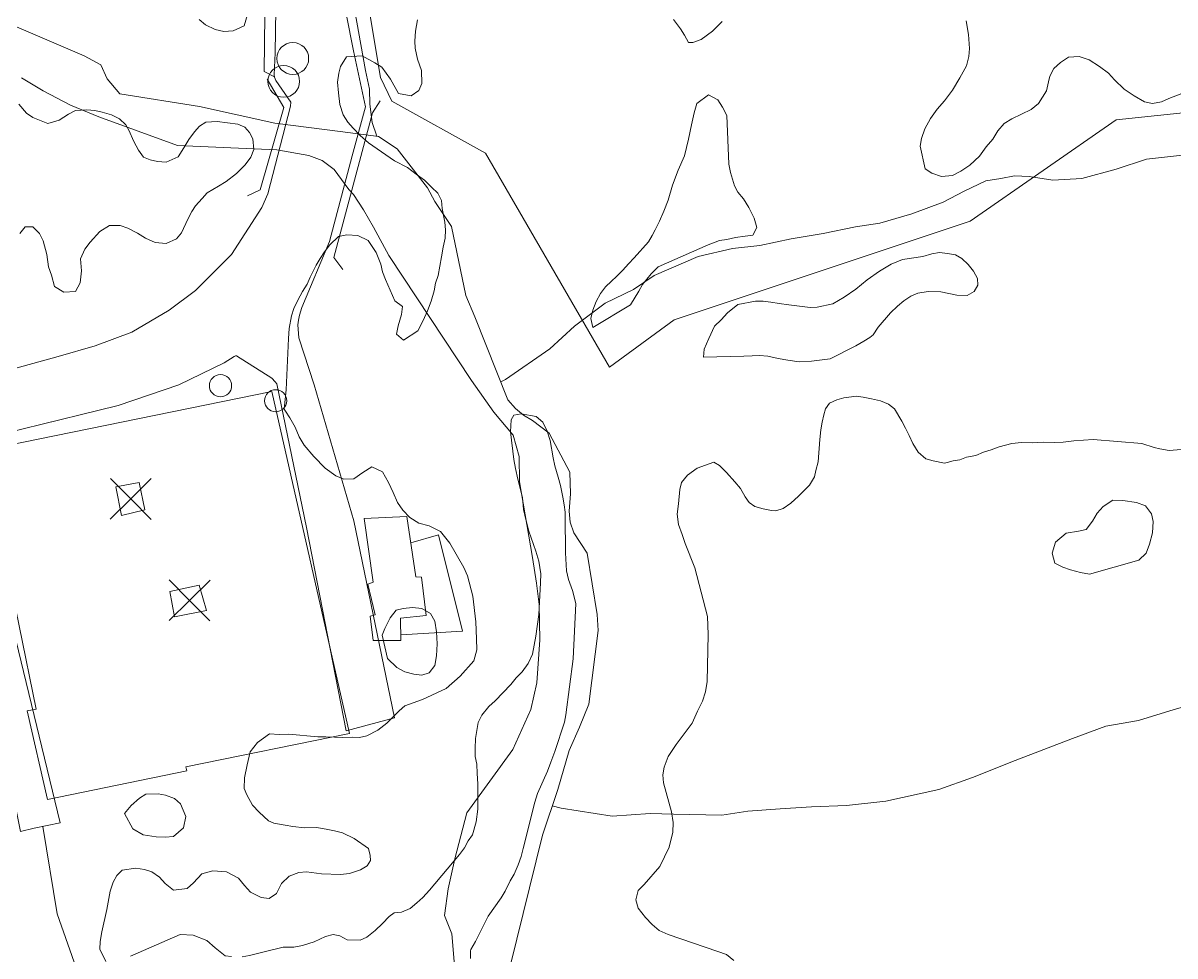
# Model space of a CAD drawing. Header units: metres. Extents: x 4652992 to 4879070, y 2074171 to 2309877.
# Drawn here: x 4654185.4 to 4654265.4, y 2307949.8 to 2308014.5 of the extents above; entities that cross this region are included whole.
import ezdxf

# ---------------------------------------------------------------- set-up
doc = ezdxf.new("R2010")
doc.units = ezdxf.units.M
doc.header["$MEASUREMENT"] = 0
doc.linetypes.add('DGN Style 2', pattern=[66.27138, 39.762828, -26.508552])
doc.linetypes.add('DGN Style 3', pattern=[92.779933, 66.271381, -26.508552])
doc.layers.get('0').update_dxf_attribs({"color": 4, "lineweight": 0})
for name, color, linetype, lineweight in [('Level 1', 2, 'Continuous', 0), ('Level 18', 5, 'Continuous', 0), ('Level 2', 6, 'Continuous', 0), ('Level 20', 30, 'DGN Style 3', 0), ('Level 29', 30, 'Continuous', 0), ('Level 30', 5, 'Continuous', 0), ('Level 35', 4, 'Continuous', 0), ('Level 37', 3, 'Continuous', 0), ('Level 39', 9, 'Continuous', 0), ('Level 40', 1, 'Continuous', 0), ('Level 45', 9, 'Continuous', 0), ('Level 54', 30, 'DGN Style 2', 0), ('Level 61', 4, 'Continuous', 0)]:
    doc.layers.add(name, color=color, linetype=linetype, lineweight=lineweight)

# ---------------------------------------------------------------- blocks, each defined once
blk = doc.blocks.new('POSTE_1')
at = {"layer": 'Level 61'}
blk.add_circle((-0.000047, -0.000019, -0.000024), 0.770001, dxfattribs=at)
blk = doc.blocks.new('AL_1')
at = {"layer": 'Level 45'}
blk.add_circle((0.000021, 0.000013, 0.00003), 1.100002, dxfattribs=at)
blk = doc.blocks.new('COTA_10')
at = {"layer": 'Level 39'}
for p, q in [((-1.408444, 1.419518, 0.000039), (0.000013, -0.000004, 0.000039)), ((1.419535, 1.408453, 0.000039), (0.000013, -0.000004, 0.000039)), ((0.000013, -0.000004, 0.000039), (-1.419509, -1.408461, 0.000039)), ((0.000013, -0.000004, 0.000039), (1.40847, -1.419526, 0.000039))]:
    blk.add_line(p, q, dxfattribs=at)
blk = doc.blocks.new('COTA')
at = {"color": 0, "linetype": 'ByBlock', "lineweight": -2, "ltscale": 10}
for p, q in [((-1.408457, 1.419522), (0, 0)), ((1.419522, 1.408457), (0, 0)), ((0, 0), (-1.419522, -1.408457)), ((0, 0), (1.408457, -1.419522))]:
    blk.add_line(p, q, dxfattribs=at)

msp = doc.modelspace()

# ---------------------------------------------------------------- linework, layer by layer
at = {"layer": 'Level 1'}
for points in [[(4654208.274637, 2308016.39783, 1308), (4654209.205086, 2308011.221374, 1307), (4654209.47315, 2308009.918571, 1306), (4654209.489689, 2308008.871323, 1305), (4654209.670596, 2308007.614431, 1304), (4654209.976139, 2308006.654274, 1303.176681)], [(4654266.937324, 2308005.452251, 1328), (4654263.401224, 2308005.064934, 1327), (4654261.309233, 2308004.363185, 1326), (4654258.917743, 2308003.72757, 1325), (4654256.916286, 2308003.614787, 1324), (4654255.268808, 2308003.862169, 1323), (4654254.251116, 2308003.905893, 1322), (4654253.307207, 2308003.727602, 1321), (4654252.263799, 2308003.56644, 1320), (4654250.758862, 2308002.839747, 1319), (4654249.293336, 2308002.071152, 1318), (4654247.129861, 2308001.278774, 1317), (4654244.901033, 2308000.610977, 1316), (4654243.210801, 2308000.370158, 1315), (4654240.972748, 2307999.915492, 1314), (4654238.74805, 2307999.539716, 1313), (4654236.56362, 2307999.074216, 1312), (4654234.670593, 2307998.857012, 1311), (4654232.286837, 2307998.308763, 1310), (4654229.243021, 2307996.992386, 1309), (4654227.811253, 2307996.016389, 1308), (4654225.843786, 2307995.080802, 1307), (4654223.698444, 2307993.477717, 1306), (4654222.00085, 2307991.893229, 1305), (4654218.92119, 2307989.762986, 1304), (4654218.582296, 2307989.613215, 1303.44)], [(4654268.014091, 2307967.645989, 1321), (4654265.320941, 2307966.86992, 1320), (4654262.850636, 2307966.115305, 1319), (4654260.57414, 2307965.710789, 1318), (4654258.276234, 2307964.854398, 1317), (4654254.303007, 2307963.338106, 1316), (4654251.337001, 2307962.144724, 1315), (4654248.993399, 2307961.332789, 1314), (4654245.323046, 2307960.502904, 1313), (4654242.59652, 2307960.21878, 1312), (4654240.165036, 2307960.114059, 1311), (4654237.976366, 2307959.98448, 1310), (4654235.726066, 2307959.81632, 1309), (4654233.933906, 2307959.546562, 1308), (4654230.580034, 2307959.616159, 1307), (4654228.952388, 2307959.659483, 1306), (4654226.314737, 2307959.475069, 1305), (4654222.78689, 2307960.018938, 1304), (4654222.15948, 2307960.185812, 1303.867514)]]:
    msp.add_polyline3d(points, dxfattribs=at)
at = {"layer": 'Level 18', "color": 30}
msp.add_line((4654186.193141, 2307958.629029, 1308.604641), (4654188.007389, 2307958.999382, 1308.535), dxfattribs=at)
for points in [[(4654203.146377, 2308026.047934, 1308.395), (4654202.922411, 2308012.432062, 1307.565), (4654202.865146, 2308010.920482, 1307.325), (4654202.889254, 2308010.759428, 1307.305), (4654202.982676, 2308010.514161, 1307.325), (4654204.018976, 2308009.025137, 1307.495), (4654204.004368, 2308008.739076, 1307.515), (4654202.424757, 2308002.659313, 1307.285), (4654202.014957, 2308001.702778, 1307.365), (4654199.893806, 2307998.442048, 1307.475), (4654197.396971, 2307995.944088, 1307.685), (4654195.581452, 2307994.574655, 1307.795), (4654192.975362, 2307993.067154, 1307.805), (4654190.42688, 2307992.118264, 1307.985), (4654187.87619, 2307991.365084, 1308.065), (4654181.232751, 2307989.543497, 1308.715)], [(4654182.785426, 2307985.696255, 1308.335), (4654192.02693, 2307987.979548, 1307.885), (4654196.248759, 2307989.39791, 1307.675), (4654199.401605, 2307990.924347, 1307.555), (4654200.077999, 2307991.375381, 1307.555), (4654200.128408, 2307991.389135, 1307.555), (4654200.180295, 2307991.410494, 1307.545), (4654200.252214, 2307991.41211, 1307.545), (4654202.703936, 2307989.862696, 1307.605), (4654202.927515, 2307989.621197, 1307.625), (4654203.034132, 2307989.473827, 1307.675), (4654205.106301, 2307979.502096, 1308.105), (4654207.868248, 2307965.382723, 1307.965), (4654211.202906, 2307966.288943, 1307.925), (4654208.38589, 2307979.961147, 1307.845), (4654205.641575, 2307989.412138, 1307.625), (4654204.578449, 2307992.662052, 1307.385), (4654204.506437, 2307993.560709, 1307.315), (4654204.545522, 2307993.884677, 1307.315), (4654204.607321, 2307994.243652, 1307.305), (4654204.790356, 2307994.776151, 1307.305), (4654206.69163, 2307999.36064, 1307.315), (4654208.269212, 2308005.295513, 1307.425), (4654209.196138, 2308008.685271, 1307.395), (4654208.369902, 2308012.58182, 1307.505), (4654207.346609, 2308017.730601, 1307.88946)], [(4654188.007389, 2307958.999382, 1308.305), (4654183.822463, 2307976.199296, 1308.305)], [(4654181.732466, 2307974.506216, 1308.550647), (4654184.206677, 2307963.583943, 1308.520647), (4654185.258479, 2307958.414454, 1308.610647), (4654186.193142, 2307958.629029, 1308.604641)]]:
    msp.add_polyline3d(points, dxfattribs=at)
at = {"layer": 'Level 2'}
for points in [[(4654218.806474, 2307947.291514, 1304.109207), (4654221.478068, 2307958.162, 1304), (4654222.542303, 2307961.322807, 1303.793082), (4654223.331113, 2307964.036059, 1303.793082), (4654224.04257, 2307965.646815, 1303.793082), (4654224.711858, 2307967.242679, 1303.793082), (4654225.357808, 2307972.35485, 1303.558651), (4654225.288743, 2307973.470507, 1303.558651), (4654224.594285, 2307977.732269, 1303.493502), (4654223.657694, 2307979.14056, 1303.493502), (4654223.403483, 2307979.876145, 1303.493502), (4654223.336191, 2307980.644616, 1303.493502), (4654223.432665, 2307981.843578, 1303.493502), (4654223.391836, 2307983.339101, 1303.493502), (4654221.946858, 2307986.058414, 1303.44), (4654220.800312, 2307986.921909, 1303.44), (4654220.175309, 2307987.290531, 1303.44), (4654219.611597, 2307987.770512, 1303.44), (4654219.07897, 2307988.367746, 1303.44), (4654216.783212, 2307994.124636, 1303.44), (4654216.152497, 2307995.611966, 1303.44), (4654215.177377, 2308000.401004, 1303.44), (4654214.020418, 2308002.122068, 1303.44), (4654213.502592, 2308003.07096, 1303.44), (4654211.398605, 2308005.790925, 1303.176681), (4654210.092207, 2308006.639373, 1303.176681), (4654207.438055, 2308006.980107, 1303.176681), (4654202.913589, 2308007.567896, 1303.04), (4654197.678361, 2308008.729318, 1303), (4654192.153717, 2308009.607501, 1302.968007), (4654191.258886, 2308010.648856, 1302.963857), (4654190.836089, 2308011.602324, 1302.963857), (4654189.677093, 2308012.244731, 1302.963857), (4654184.48234, 2308014.453769, 1302.699059)], [(4654215.385398, 2307949.113874, 1304.12), (4654215.182643, 2307951.309323, 1304.02), (4654214.671666, 2307952.58096, 1304.02), (4654214.937582, 2307954.419096, 1304), (4654215.394033, 2307956.501118, 1304), (4654216.230591, 2307959.711578, 1304), (4654219.416003, 2307964.09559, 1304), (4654220.675937, 2307966.879498, 1303.8), (4654221.100379, 2307968.717843, 1303.66), (4654221.307259, 2307971.7079, 1303.58), (4654221.264515, 2307974.15321, 1303.52), (4654221.063212, 2307975.629789, 1303.52), (4654220.795949, 2307977.416087, 1303.52), (4654219.878955, 2307982.672564, 1303.44), (4654219.861788, 2307984.441146, 1303.44), (4654219.453219, 2307985.911436, 1303.44), (4654218.117134, 2307987.500814, 1303.44), (4654216.566913, 2307989.694483, 1303.44), (4654210.82388, 2307998.379528, 1303.44), (4654209.765965, 2308000.336229, 1303.44), (4654209.054122, 2308001.55346, 1303.44), (4654208.358519, 2308002.611298, 1303.44), (4654208.048373, 2308002.96882, 1303.44), (4654207.021454, 2308004.357082, 1303.2), (4654206.191434, 2308004.972591, 1303.14), (4654205.259494, 2308005.311245, 1303.04), (4654203.055906, 2308005.711384, 1303.04), (4654196.151675, 2308006.006416, 1303), (4654190.694436, 2308007.996408, 1302.96), (4654188.716837, 2308008.820949, 1302.86), (4654186.832783, 2308009.799014, 1302.7), (4654185.333224, 2308010.717429, 1302.7)]]:
    msp.add_polyline3d(points, dxfattribs=at)
at = {"layer": 'Level 20', "linetype": 'Continuous'}
msp.add_polyline3d([(4654186.796321, 2307958.752159, 1308.581488), (4654187.787772, 2307952.693768, 1309.101488), (4654188.97332, 2307949.34925, 1309.441488), (4654189.966094, 2307946.152054, 1309.401488), (4654190.317459, 2307945.191761, 1309.321488), (4654190.931503, 2307943.710778, 1309.321488), (4654191.29243, 2307943.452244, 1309.321488), (4654194.405774, 2307941.652314, 1308.961488), (4654195.424089, 2307940.951919, 1309.021488), (4654196.661457, 2307940.239767, 1308.901488), (4654197.666203, 2307939.714037, 1308.481488), (4654198.941759, 2307938.791111, 1307.701488), (4654199.220069, 2307938.595714, 1307.661488), (4654202.182724, 2307938.138839, 1306.861488), (4654203.959995, 2307937.602087, 1306.121488), (4654206.195868, 2307936.005795, 1305.961488), (4654207.841512, 2307935.197807, 1305.181488)], dxfattribs=at)
at = {"layer": 'Level 29'}
for points in [[(4654201.011181, 2308002.527064, 1307.666031), (4654201.880306, 2308002.931439, 1307.516031), (4654203.532192, 2308008.648632, 1307.376031), (4654202.369436, 2308010.609893, 1307.486031)], [(4654210.226132, 2308009.114042, 1307.646031), (4654209.691477, 2308008.271904, 1307.646031), (4654207.000847, 2307998.248825, 1307.506031), (4654207.634649, 2307997.396076, 1307.426031)]]:
    msp.add_polyline3d(points, dxfattribs=at)
at = {"layer": 'Level 30', "color": 1}
for points in [[(4654202.696017, 2307988.929009, 1309.957071), (4654208.081446, 2307965.196357, 1310.157071), (4654196.739845, 2307962.896331, 1313.177071), (4654196.798018, 2307962.625001, 1313.147071), (4654187.133297, 2307960.624385, 1312.407071), (4654185.714966, 2307966.778444, 1312.437071), (4654186.347616, 2307966.88997, 1312.437071), (4654182.780278, 2307984.24014, 1310.847071), (4654183.061213, 2307984.948598, 1310.837071), (4654202.696017, 2307988.929009, 1309.957071)], [(4654209.730203, 2307971.654709, 1310.317071), (4654209.516448, 2307973.354499, 1309.857071), (4654209.87561, 2307973.448752, 1309.847071), (4654209.365305, 2307975.576193, 1309.737071), (4654209.738023, 2307975.699202, 1309.687071), (4654209.109614, 2307980.136107, 1309.237071), (4654212.074801, 2307980.267089, 1308.497071), (4654212.689593, 2307976.084269, 1308.957071), (4654213.096672, 2307976.059095, 1308.897071), (4654213.407264, 2307973.397469, 1308.987071), (4654211.621984, 2307973.222676, 1309.807071), (4654211.662796, 2307971.65122, 1309.977071), (4654209.730203, 2307971.654709, 1310.317071)]]:
    msp.add_polyline3d(points, dxfattribs=at)
for points in [[(4654193.87908, 2307980.737185, 1310.857071), (4654192.254699, 2307980.340807, 1311.187071), (4654191.86991, 2307982.314443, 1311.107071), (4654193.479507, 2307982.63499, 1310.957071)], [(4654198.170385, 2307973.733293, 1310.447071), (4654195.935779, 2307973.299716, 1310.607071), (4654195.614829, 2307975.071777, 1310.607071), (4654197.66484, 2307975.494496, 1310.567071)]]:
    msp.add_3dface(points, dxfattribs=at)
at = {"layer": 'Level 35'}
msp.add_polyline3d([(4654211.652364, 2307972.052904, 1308.361488), (4654215.939916, 2307972.310124, 1307.421488), (4654214.267586, 2307978.99898, 1307.801488), (4654212.342635, 2307978.444844, 1308.521488)], dxfattribs=at)
at = {"layer": 'Level 37'}
for points in [[(4654208.310354, 2308062.412335, 1316.62598), (4654208.778873, 2308043.755855, 1312.36598), (4654208.621995, 2308020.413006, 1309.80598), (4654210.246511, 2308010.72223, 1308.24598), (4654211.033771, 2308009.083499, 1307.76598)], [(4654307.172505, 2308007.486822, 1346.068345), (4654295.73407, 2308011.397938, 1339.668345), (4654261.294796, 2308007.794466, 1328.588345), (4654251.174442, 2308000.764124, 1321.548345), (4654230.628747, 2307993.90434, 1311.588345), (4654226.13125, 2307990.62032, 1308.908345), (4654217.520753, 2308005.47649, 1307.828345), (4654211.033771, 2308009.083499, 1307.76598)]]:
    msp.add_polyline3d(points, dxfattribs=at)
at = {"layer": 'Level 40', "color": 3}
for points in [[(4654191.167707, 2307949.39383, 1311.64), (4654190.756068, 2307950.233199, 1311.68), (4654190.773235, 2307950.775417, 1311.68), (4654190.907711, 2307951.445952, 1311.68), (4654191.24695, 2307952.985281, 1311.6), (4654191.47485, 2307954.273861, 1311.52), (4654191.691555, 2307954.897791, 1311.52), (4654191.937742, 2307955.364318, 1311.48), (4654192.313181, 2307955.714298, 1311.4), (4654193.258246, 2307955.860474, 1311.28), (4654193.85126, 2307955.773285, 1311.24), (4654194.368017, 2307955.610268, 1311.2), (4654194.902563, 2307955.231542, 1311.16), (4654195.302135, 2307954.788623, 1311.16), (4654195.883704, 2307954.339955, 1311.16), (4654196.822923, 2307954.456977, 1311.12), (4654197.268771, 2307954.85363, 1311.12), (4654197.84947, 2307955.466062, 1310.84), (4654198.594873, 2307955.682111, 1310.56), (4654199.557728, 2307955.612577, 1310.36), (4654200.385857, 2307955.175679, 1310.16), (4654200.803094, 2307954.668635, 1310.12), (4654201.226178, 2307954.190745, 1310.12), (4654201.948568, 2307953.835423, 1310.2), (4654202.512223, 2307953.754051, 1310.2), (4654203.010942, 2307954.109916, 1309.96), (4654203.36262, 2307954.798039, 1309.72), (4654203.890573, 2307955.299672, 1309.44), (4654204.583107, 2307955.55651, 1309.32), (4654205.111433, 2307955.603387, 1309.2), (4654206.150669, 2307955.458094, 1309.12), (4654207.454006, 2307955.412032, 1309.12), (4654208.0821, 2307955.499764, 1309.12), (4654208.862709, 2307955.739151, 1309.12), (4654209.314529, 2307956.013372, 1309.16), (4654209.543176, 2307956.392438, 1309.4), (4654209.519416, 2307956.73058, 1309.84), (4654209.407456, 2307957.23776, 1309.84), (4654208.414746, 2307957.919454, 1309.84), (4654207.610128, 2307958.321381, 1310.32), (4654207.058166, 2307958.461061, 1310.6), (4654206.470999, 2307958.577404, 1310.84), (4654205.78991, 2307958.682045, 1311.04), (4654204.962153, 2307958.664186, 1311.4), (4654204.157784, 2307958.762942, 1311.6), (4654203.623487, 2307958.838497, 1312.16), (4654202.830812, 2307958.99556, 1312.52), (4654202.466693, 2307959.158645, 1312.88), (4654201.820436, 2307959.741379, 1312.88), (4654201.367994, 2307960.225086, 1312.88), (4654200.962327, 2307960.942023, 1312.72), (4654200.779957, 2307961.402529, 1312.64), (4654200.802846, 2307962.125486, 1312.56), (4654200.984097, 2307963.029251, 1312.4), (4654201.194706, 2307963.927199, 1312.32), (4654201.693176, 2307964.586235, 1312.24), (4654202.543946, 2307965.175466, 1312.16), (4654203.20737, 2307965.134949, 1312.16), (4654203.882488, 2307965.15274, 1312.16), (4654205.890425, 2307964.967067, 1312.16), (4654206.442263, 2307964.978972, 1312.16), (4654207.04697, 2307964.95009, 1311.76), (4654207.622319, 2307964.927025, 1311.52), (4654208.268079, 2307964.950634, 1311.4), (4654208.784711, 2307964.939203, 1311.28), (4654209.295372, 2307965.050204, 1311.12), (4654210.046498, 2307965.446993, 1311), (4654210.691885, 2307965.925358, 1310.76), (4654211.536559, 2307966.788607, 1310.56), (4654211.941356, 2307967.13277, 1310.48), (4654213.156245, 2307967.558916, 1310.16), (4654214.805289, 2307968.323409, 1309.84), (4654215.773244, 2307969.192542, 1309.56), (4654216.717563, 2307970.248232, 1309.44), (4654216.934143, 2307971.023747, 1309.32), (4654216.904163, 2307971.787493, 1309.32), (4654216.862116, 2307972.947688, 1309.24), (4654216.643421, 2307974.749128, 1309.24), (4654216.284154, 2307976.154052, 1309.24), (4654216.03125, 2307976.71947, 1309.24), (4654215.06118, 2307978.427293, 1309.24), (4654214.397134, 2307979.225738, 1309.28), (4654213.621875, 2307979.621848, 1309.76), (4654212.893762, 2307979.796431, 1310.04), (4654212.271141, 2307980.192609, 1310.24), (4654211.795188, 2307980.711287, 1310.36), (4654211.413156, 2307981.241667, 1310.52), (4654211.124922, 2307981.935335, 1310.68), (4654210.807329, 2307982.63482, 1310.88), (4654210.372303, 2307983.357574, 1311.04), (4654209.649913, 2307983.712896, 1311.16), (4654209.022068, 2307983.321992, 1311.52), (4654208.382528, 2307982.87278, 1311.84), (4654207.70741, 2307982.854989, 1312.04), (4654207.14363, 2307983.087947, 1312.12), (4654206.397605, 2307983.629826, 1312.12), (4654205.610279, 2307984.422385, 1312.16), (4654204.946232, 2307985.22083, 1312.2), (4654204.605253, 2307985.8037, 1312.2), (4654204.311172, 2307986.468215, 1312.2), (4654203.952527, 2307987.11521, 1312.2), (4654203.646877, 2307987.569831, 1312.28), (4654203.55283, 2307987.709714, 1312.84), (4654203.698503, 2307989.044899, 1312.84), (4654203.865821, 2307992.618898, 1312.84), (4654203.912222, 2307993.306885, 1312.68), (4654204.058267, 2307994.187313, 1312.52), (4654204.222226, 2307994.700445, 1312.48), (4654204.491801, 2307995.283587, 1312.4), (4654204.825939, 2307995.884249, 1312.36), (4654205.142536, 2307996.397449, 1312.28), (4654205.359365, 2307996.869793, 1312.16), (4654205.769636, 2307997.697867, 1312.08), (4654206.045181, 2307998.158577, 1312.04), (4654206.355932, 2307998.642623, 1311.96), (4654206.7254, 2307999.115035, 1311.92), (4654207.32961, 2307999.692496, 1311.92), (4654207.904834, 2307999.821017, 1311.92), (4654208.656333, 2307999.763049, 1311.92), (4654209.378723, 2307999.407727, 1311.92), (4654209.948847, 2307998.59758, 1312.04), (4654210.272411, 2307997.775663, 1312.12), (4654210.378524, 2307997.23933, 1312.24), (4654210.578559, 2307996.714699, 1312.36), (4654211.225562, 2307995.22245, 1312.68), (4654211.760108, 2307994.843724, 1312.96), (4654211.707736, 2307994.278169, 1313), (4654211.461797, 2307993.508471, 1313), (4654211.344862, 2307992.925397, 1313), (4654211.838356, 2307992.49418, 1313.04), (4654212.8241, 2307993.147603, 1313.12), (4654213.210983, 2307993.859062, 1313.2), (4654213.498098, 2307994.529665, 1313.2), (4654213.755854, 2307995.206085, 1313.24), (4654213.960741, 2307995.923293, 1313.28), (4654214.065983, 2307996.44806, 1313.36), (4654214.235789, 2307996.990346, 1313.52), (4654214.364418, 2307997.631727, 1313.84), (4654214.46369, 2307998.278926, 1314.08), (4654214.598166, 2307998.949461, 1313.96), (4654214.726795, 2307999.590843, 1313.96), (4654214.749809, 2308000.162214, 1313.92), (4654214.702413, 2308000.686913, 1313.92), (4654214.525517, 2308001.63133, 1314.04), (4654214.483967, 2308002.185182, 1314.08), (4654214.219369, 2308002.692294, 1314), (4654213.784591, 2308003.111876, 1313.84), (4654213.302791, 2308003.6014, 1313.4), (4654212.715375, 2308004.020915, 1312.76), (4654212.104448, 2308004.4754, 1312.32), (4654211.223448, 2308004.953086, 1312.24), (4654209.396637, 2308006.194111, 1312.28), (4654208.826762, 2308006.701086, 1312.2), (4654208.350808, 2308007.219764, 1312.12), (4654207.974748, 2308007.627712, 1312), (4654207.651433, 2308008.146458, 1311.96), (4654207.427762, 2308008.857645, 1311.96), (4654207.315553, 2308009.667996, 1311.92), (4654207.250368, 2308010.408405, 1311.92), (4654207.343792, 2308011.02645, 1312.04), (4654207.466699, 2308011.487092, 1312.2), (4654207.877094, 2308012.16358, 1312.48), (4654208.957258, 2308012.222362, 1312.76), (4654209.838257, 2308011.744676, 1312.96), (4654210.32578, 2308011.435891, 1313.04), (4654210.925262, 2308010.619927, 1313.16), (4654211.489664, 2308009.629041, 1313.36), (4654212.370415, 2308009.454526, 1313.56), (4654212.904339, 2308009.833728, 1313.68), (4654213.121168, 2308010.306072, 1313.72), (4654213.091063, 2308011.221403, 1313.72), (4654212.820369, 2308012.002532, 1313.68), (4654212.63775, 2308012.76621, 1313.72), (4654212.613866, 2308013.255938, 1313.88), (4654212.660267, 2308013.943924, 1314), (4654212.81813, 2308014.731074, 1314)], [(4654201.019633, 2308015.097598, 1311.477311), (4654200.774928, 2308014.325806, 1311.477311), (4654200.008668, 2308013.972462, 1311.417311), (4654199.365318, 2308013.926045, 1311.357311), (4654198.757289, 2308014.061912, 1311.297311), (4654198.089993, 2308014.382973, 1311.157311), (4654197.654198, 2308014.752938, 1311.097311)], [(4654230.588767, 2308014.75647, 1320.52), (4654231.070692, 2308014.11536, 1320.56), (4654231.346984, 2308013.666556, 1320.56), (4654231.611582, 2308013.159445, 1320.76), (4654231.916859, 2308013.159581, 1321.24), (4654232.509624, 2308013.375562, 1321.6), (4654233.295831, 2308013.947274, 1322.2), (4654233.94694, 2308014.606378, 1322.36)], [(4654250.901514, 2308014.672222, 1329.16), (4654251.043205, 2308013.704469, 1329.28), (4654251.12618, 2308012.74835, 1329.32), (4654251.073807, 2308012.182795, 1329.28), (4654250.91582, 2308011.547231, 1329.2), (4654250.440985, 2308010.701638, 1329.04), (4654249.936793, 2308009.861862, 1328.76), (4654249.391424, 2308009.121181, 1328.6), (4654248.875289, 2308008.526269, 1328.44), (4654248.412024, 2308007.890569, 1328.24), (4654248.025141, 2308007.17911, 1327.96), (4654247.796743, 2308006.496873, 1327.92), (4654247.691501, 2308005.972106, 1327.92), (4654248.045045, 2308004.386444, 1327.92), (4654248.503209, 2308004.083476, 1327.92), (4654249.190269, 2308003.856403, 1327.92), (4654249.935797, 2308003.920867, 1327.92), (4654250.516744, 2308004.230128, 1327.92), (4654251.150437, 2308004.650185, 1328), (4654251.825057, 2308005.274319, 1328.2), (4654252.288322, 2308005.910019, 1328.36), (4654252.734047, 2308006.458258, 1328.56), (4654253.091696, 2308007.023948, 1328.72), (4654253.531574, 2308007.543033, 1328.92), (4654254.053804, 2308007.863928, 1329.2), (4654255.403542, 2308008.505852, 1329.68), (4654255.913955, 2308008.920025, 1330.24), (4654256.459199, 2308009.812291, 1330.28), (4654256.61134, 2308010.418702, 1330.28), (4654256.693195, 2308010.826854, 1330.68), (4654256.980435, 2308011.345871, 1330.84), (4654257.43213, 2308011.771678, 1331), (4654257.995413, 2308012.145063, 1331.24), (4654258.735094, 2308012.180373, 1331.44), (4654259.422154, 2308011.9533, 1331.56), (4654260.156362, 2308011.5047, 1331.76), (4654260.761442, 2308011.021061, 1331.96), (4654261.190373, 2308010.572324, 1332), (4654261.854294, 2308009.925465, 1332), (4654262.553297, 2308009.453529, 1332.24), (4654263.263993, 2308009.039899, 1332.52), (4654263.821802, 2308008.929373, 1332.84), (4654264.455743, 2308009.046259, 1333), (4654264.960433, 2308009.279693, 1333.04), (4654265.852504, 2308009.618242, 1333.2)], [(4654185.132152, 2308008.872415, 1306.874641), (4654185.665062, 2308008.243744, 1307.014641), (4654186.118324, 2308007.94799, 1307.014641), (4654187.139663, 2308007.539949, 1307.054641), (4654187.946867, 2308007.761004, 1306.934641), (4654188.586669, 2308008.189593, 1306.754641), (4654189.080951, 2308008.440783, 1306.614641), (4654189.853035, 2308008.478477, 1306.574641), (4654190.402111, 2308008.433381, 1306.574641), (4654190.924127, 2308008.330198, 1306.594641), (4654191.572617, 2308008.138583, 1306.594641), (4654192.12678, 2308007.87046, 1306.614641), (4654192.571983, 2308007.449429, 1306.694641), (4654192.771531, 2308007.076955, 1307.034641), (4654193.11286, 2308006.279989, 1307.254641), (4654193.446176, 2308005.69077, 1307.354641), (4654193.784625, 2308005.211547, 1307.414641), (4654194.255448, 2308005.007473, 1307.434641), (4654194.76211, 2308004.907326, 1307.434641), (4654195.3726, 2308004.850091, 1307.374641), (4654196.193717, 2308005.226983, 1307.134641), (4654196.583498, 2308005.847719, 1306.934641), (4654196.949145, 2308006.42565, 1306.834641), (4654197.324293, 2308006.969985, 1306.814641), (4654197.685528, 2308007.358485, 1306.794641), (4654198.121323, 2308007.637094, 1306.794641), (4654198.911686, 2308007.687033, 1306.794641), (4654200.338833, 2308007.484235, 1306.994641), (4654200.825009, 2308007.277127, 1307.094641), (4654201.137885, 2308006.913969, 1307.254641), (4654201.371787, 2308006.47127, 1307.394641), (4654201.452108, 2308005.725895, 1307.514641), (4654201.239274, 2308005.197052, 1307.654641), (4654200.8517, 2308004.671032, 1307.894641), (4654200.244045, 2308004.077502, 1308.154641), (4654199.531842, 2308003.520495, 1308.334641), (4654198.99222, 2308003.198974, 1308.194641), (4654198.217883, 2308002.733542, 1308.194641), (4654197.869076, 2308002.326728, 1308.254641), (4654197.392308, 2308001.834196, 1308.334641), (4654197.141474, 2308001.439734, 1308.554641), (4654196.876726, 2308000.889435, 1309.014641), (4654196.425486, 2307999.947815, 1309.174641), (4654196.073751, 2307999.525721, 1309.274641), (4654195.362315, 2307999.222301, 1309.534641), (4654194.610718, 2307999.291569, 1309.794641), (4654193.918374, 2307999.587005, 1310.134641), (4654193.378844, 2307999.931528, 1310.134641), (4654192.713561, 2308000.28505, 1310.134641), (4654192.172544, 2308000.455422, 1310.134641), (4654191.424594, 2308000.460535, 1310.194641), (4654190.757012, 2308000.053295, 1310.214641), (4654190.086456, 2307999.297753, 1310.234641), (4654189.723015, 2307998.814538, 1310.254641), (4654189.419501, 2307998.145033, 1310.174641), (4654189.485189, 2307997.323257, 1310.074641), (4654189.388563, 2307996.485989, 1310.074641), (4654189.066049, 2307995.883674, 1310.174641), (4654188.260332, 2307995.83677, 1310.234641), (4654187.616255, 2307996.217817, 1310.234641), (4654187.40068, 2307997.005785, 1310.214641), (4654187.193118, 2307997.586006, 1310.194641), (4654187.071869, 2307998.450481, 1310.174641), (4654186.836574, 2307999.385074, 1310.174641), (4654186.568318, 2307999.897999, 1310.174641), (4654186.101189, 2308000.370939, 1310.194641), (4654185.574039, 2308000.364125, 1310.254641), (4654185.216452, 2307999.911471, 1310.334641)], [(4654232.986972, 2307999.126725, 1317.4725), (4654233.763601, 2307999.409379, 1317.7925), (4654234.281734, 2307999.493955, 1318.0525), (4654234.872032, 2307999.626563, 1318.2325), (4654235.546903, 2307999.711348, 1318.3925), (4654236.0952, 2307999.789972, 1318.4925), (4654236.358472, 2308000.329596, 1318.5525), (4654236.169286, 2308000.958497, 1318.5525), (4654235.801791, 2308001.715987, 1318.5525), (4654235.431907, 2308002.302703, 1318.5525), (4654235.053431, 2308002.766574, 1318.5725), (4654234.810693, 2308003.203662, 1318.6525), (4654234.539036, 2308004.129053, 1318.8125), (4654234.419342, 2308004.713107, 1318.9325), (4654234.274286, 2308008.104345, 1319.5125), (4654233.979812, 2308008.676182, 1319.5125), (4654233.658419, 2308009.19106, 1319.5125), (4654233.003121, 2308009.52274, 1319.3725), (4654232.194511, 2308008.919476, 1319.2325), (4654232.003975, 2308008.272094, 1319.1925), (4654231.823174, 2308007.435979, 1319.0725), (4654231.612779, 2308006.450027, 1318.8125), (4654231.339669, 2308005.305206, 1318.6925), (4654230.891208, 2308004.303957, 1318.6125), (4654230.512239, 2308003.257862, 1318.5125), (4654230.196556, 2308002.214846, 1318.3725), (4654229.903977, 2308001.44749, 1318.1525), (4654229.59603, 2308000.761005, 1317.8525), (4654229.305839, 2308000.164422, 1317.5125), (4654229.087242, 2307999.77166, 1317.2925), (4654228.841725, 2307999.321939, 1317.2325), (4654227.854131, 2307998.209122, 1317.2125), (4654227.457796, 2307997.78916, 1316.8125), (4654227.06146, 2307997.369197, 1316.2325), (4654226.61396, 2307996.928195, 1315.8725), (4654226.265544, 2307996.592184, 1315.5525), (4654225.860045, 2307996.205165, 1315.3725), (4654225.503037, 2307995.746307, 1315.3325), (4654225.203682, 2307995.182668, 1315.3325), (4654224.973819, 2307994.574181, 1315.3325), (4654224.846284, 2307994.007775, 1315.3525), (4654224.972183, 2307993.375794, 1315.4725), (4654227.58873, 2307994.961144, 1316.0125), (4654228.182091, 2307995.902666, 1316.0525), (4654228.415485, 2307996.370347, 1316.0525), (4654229.030703, 2307997.105177, 1316.0725), (4654229.505122, 2307997.603138, 1316.0725), (4654232.986972, 2307999.126725, 1317.4725)], [(4654235.468921, 2307991.382465, 1318.7525), (4654236.041463, 2307991.42517, 1318.7725), (4654236.547759, 2307991.449812, 1318.8925), (4654237.12975, 2307991.381679, 1319.2125), (4654237.853683, 2307991.238836, 1319.7725), (4654238.505165, 2307991.125856, 1320.7525), (4654239.295344, 2307991.001077, 1321.4525), (4654240.151198, 2307991.050151, 1321.5525), (4654241.452735, 2307991.213665, 1321.5525), (4654242.108709, 2307991.520126, 1321.7925), (4654242.583984, 2307991.784404, 1322.0925), (4654243.227835, 2307992.108824, 1322.3925), (4654243.793316, 2307992.433141, 1322.8325), (4654244.202346, 2307992.679354, 1323.3525), (4654244.427718, 2307992.8684, 1323.8125), (4654244.784441, 2307993.405152, 1323.9725), (4654245.639828, 2307994.403946, 1323.9925), (4654246.123411, 2307994.868964, 1324.2325), (4654246.571196, 2307995.232071, 1324.5725), (4654247.058309, 2307995.556283, 1324.8725), (4654247.539788, 2307995.772633, 1325.2125), (4654248.250742, 2307995.881434, 1325.5525), (4654249.121963, 2307995.849638, 1325.8725), (4654249.698036, 2307995.751538, 1326.2325), (4654250.235067, 2307995.614438, 1326.6325), (4654250.95251, 2307995.597417, 1326.8725), (4654251.448786, 2307995.888685, 1326.8925), (4654251.706425, 2307996.320447, 1326.7525), (4654251.686671, 2307996.775807, 1326.2925), (4654251.398401, 2307997.299717, 1325.8325), (4654251.035007, 2307997.760612, 1325.5325), (4654250.599448, 2307998.173476, 1325.2325), (4654250.146419, 2307998.418542, 1324.9325), (4654249.60347, 2307998.525674, 1324.6725), (4654249.033601, 2307998.575847, 1324.0925), (4654248.515468, 2307998.491271, 1323.6125), (4654247.886128, 2307998.319663, 1323.4325), (4654246.479303, 2307998.099086, 1323.4325), (4654245.693797, 2307997.771481, 1323.4325), (4654244.878698, 2307997.294038, 1323.4325), (4654244.024842, 2307996.699701, 1323.2125), (4654243.234559, 2307996.03055, 1322.7725), (4654242.422705, 2307995.490196, 1322.3725), (4654241.625646, 2307995.024761, 1322.0125), (4654240.547379, 2307994.801625, 1321.3725), (4654240.053206, 2307994.759024, 1321.2925), (4654238.587585, 2307994.954807, 1321.2925), (4654237.915102, 2307995.040796, 1320.9325), (4654237.339029, 2307995.138896, 1320.4925), (4654236.802284, 2307995.198101, 1320.1325), (4654236.271743, 2307995.209379, 1319.8125), (4654235.05182, 2307994.983058, 1319.6725), (4654234.324538, 2307994.394882, 1319.4525), (4654233.883242, 2307993.905953, 1319.1125), (4654233.42066, 2307993.467926, 1318.8925), (4654233.019834, 2307992.628523, 1318.6125), (4654232.697091, 2307991.867119, 1318.5125), (4654232.665966, 2307991.312824, 1318.5325), (4654235.468921, 2307991.382465, 1318.7525)], [(4654265.807557, 2307984.914457, 1332.6325), (4654264.976708, 2307984.844499, 1332.4125), (4654264.341572, 2307984.969394, 1332.2525), (4654263.93327, 2307985.049684, 1331.9325), (4654263.076939, 2307985.326967, 1331.6325), (4654259.709097, 2307985.615888, 1331.6125), (4654258.355485, 2307985.524281, 1331.6125), (4654257.630492, 2307985.433507, 1331.6125), (4654257.041307, 2307985.393807, 1330.7525), (4654256.246343, 2307985.425684, 1329.8925), (4654255.500003, 2307985.385775, 1329.5325), (4654254.735283, 2307985.411705, 1329.3525), (4654254.061589, 2307985.341956, 1329.1125), (4654253.182992, 2307985.110272, 1328.7325), (4654252.621671, 2307984.893978, 1328.5525), (4654252.102458, 2307984.731627, 1328.3525), (4654251.553293, 2307984.497386, 1328.2325), (4654250.916068, 2307984.373797, 1327.9925), (4654250.442222, 2307984.202525, 1327.6925), (4654249.989138, 2307984.136062, 1327.4525), (4654249.572523, 2307984.015759, 1327.1525), (4654249.391348, 2307983.973607, 1326.5325), (4654248.589866, 2307984.131213, 1326.4725), (4654248.099729, 2307984.274263, 1326.4725), (4654247.560089, 2307984.722609, 1326.2925), (4654247.195108, 2307985.338838, 1325.8925), (4654246.927085, 2307985.889332, 1325.4925), (4654246.683374, 2307986.403934, 1325.2125), (4654246.430766, 2307986.873617, 1324.9925), (4654245.910719, 2307987.738121, 1324.9925), (4654245.489384, 2307988.069868, 1324.9925), (4654244.950621, 2307988.284704, 1324.4925), (4654244.321417, 2307988.439544, 1323.6725), (4654243.743804, 2307988.537572, 1323.3525), (4654243.272047, 2307988.614784, 1322.9925), (4654242.399089, 2307988.490883, 1322.9325), (4654241.903897, 2307988.370476, 1322.9325), (4654241.415221, 2307988.124341, 1322.9325), (4654241.132618, 2307987.728791, 1322.5325), (4654241.019325, 2307987.315504, 1322.1525), (4654240.903359, 2307986.809406, 1321.7325), (4654240.796583, 2307986.27039, 1321.3725), (4654240.726569, 2307985.599697, 1321.3125), (4654240.611437, 2307984.066745, 1321.3125), (4654240.459587, 2307983.458813, 1320.9725), (4654240.370607, 2307983.009632, 1320.4525), (4654240.007045, 2307982.443332, 1320.1125), (4654239.260371, 2307981.687917, 1319.6725), (4654238.721273, 2307981.187246, 1319.5325), (4654238.178624, 2307980.827277, 1319.5125), (4654237.689656, 2307980.658978, 1319.3125), (4654237.381279, 2307980.688507, 1318.8725), (4654236.791509, 2307980.804481, 1318.5525), (4654236.22576, 2307980.962399, 1318.3325), (4654235.825772, 2307981.243281, 1317.9325), (4654235.543211, 2307981.641075, 1317.6925), (4654235.217665, 2307982.218437, 1317.6725), (4654234.838146, 2307982.681965, 1317.6725), (4654234.255521, 2307983.30988, 1317.1125), (4654233.773112, 2307983.809196, 1316.7925), (4654233.376382, 2307984.027214, 1316.0925), (4654232.211338, 2307983.618519, 1315.9725), (4654231.548296, 2307983.126665, 1315.9725), (4654231.136109, 2307982.63215, 1315.6925), (4654231.007986, 2307982.143999, 1315.2725), (4654230.921053, 2307981.149959, 1314.8325), (4654230.84214, 2307980.434348, 1314.6525), (4654230.920383, 2307979.718946, 1314.4725), (4654231.173868, 2307979.015751, 1314.2725), (4654231.396817, 2307978.396341, 1314.1725), (4654232.065078, 2307976.693784, 1314.1525), (4654232.936068, 2307973.31799, 1314.1525), (4654232.989078, 2307972.078648, 1314.1525), (4654232.910622, 2307968.827333, 1314.1525), (4654232.798499, 2307968.102697, 1314.1525), (4654232.589418, 2307967.443795, 1314.1525), (4654232.247495, 2307966.748792, 1314.1525), (4654231.881844, 2307965.934007, 1314.0925), (4654230.754103, 2307964.444619, 1313.7525), (4654230.210243, 2307963.602654, 1313.5325), (4654229.940965, 2307962.87781, 1313.4725), (4654229.834189, 2307962.338793, 1313.4525), (4654229.881603, 2307961.785013, 1313.3925), (4654230.439245, 2307959.761978, 1313.4325), (4654230.547732, 2307959.040628, 1313.4325), (4654230.538207, 2307958.358041, 1313.4525), (4654230.285221, 2307957.318874, 1313.5125), (4654229.625394, 2307955.970812, 1313.5925), (4654228.532953, 2307954.738933, 1313.6525), (4654228.117508, 2307954.307282, 1313.7725), (4654227.956759, 2307953.654432, 1314.0325), (4654228.128117, 2307953.091834, 1314.3525), (4654228.629199, 2307952.448843, 1314.4925), (4654229.096485, 2307951.9525, 1314.6725), (4654229.581568, 2307951.545993, 1314.8325), (4654230.217288, 2307951.265424, 1314.9525), (4654233.658026, 2307950.075481, 1316.3725)], [(4654216.482072, 2307949.591658, 1310.92), (4654216.49924, 2307950.133876, 1310.92), (4654216.51678, 2307950.221337, 1311.52), (4654216.839224, 2307950.763691, 1311.56), (4654217.712511, 2307952.530636, 1311.56), (4654218.609683, 2307953.807854, 1311.56), (4654218.885228, 2307954.268564, 1311.56), (4654219.242753, 2307954.98584, 1311.56), (4654219.518299, 2307955.44655, 1311.56), (4654219.799567, 2307956.087999, 1311.56), (4654220.010425, 2307956.682775, 1311.56), (4654220.150872, 2307957.230878, 1311.56), (4654220.946658, 2307960.437853, 1311.52), (4654221.128157, 2307961.038446, 1311.52), (4654221.837236, 2307962.595431, 1311.4), (4654222.053941, 2307963.21936, 1311.36), (4654222.352749, 2307963.948271, 1311.36), (4654223.008585, 2307966.0008, 1311.32), (4654223.107981, 2307966.496413, 1311.32), (4654223.615532, 2307970.397056, 1311.4), (4654223.806113, 2307974.239255, 1311.4), (4654223.558806, 2307975.136999, 1311.4), (4654223.282266, 2307975.888975, 1311.4), (4654223.158488, 2307976.489432, 1311.4), (4654223.075264, 2307977.748723, 1311.4), (4654223.061456, 2307980.267371, 1311.4), (4654223.061208, 2307980.570543, 1311.8), (4654222.978606, 2307981.071905, 1312.04), (4654222.901851, 2307981.602421, 1312.04), (4654222.730926, 2307982.424406, 1312.04), (4654222.571943, 2307983.001527, 1312.04), (4654222.330608, 2307983.776839, 1311.88), (4654222.230342, 2307984.342325, 1311.88), (4654222.012144, 2307985.537423, 1311.72), (4654221.806138, 2307986.184486, 1311.6), (4654221.50621, 2307986.819847, 1311.48), (4654221.036228, 2307987.216093, 1311.28), (4654220.002839, 2307987.390539, 1311.04), (4654219.498024, 2307987.308692, 1310.84), (4654219.310429, 2307986.982116, 1310.44), (4654219.264153, 2307986.142544, 1310.16), (4654219.488819, 2307984.218671, 1309.88), (4654219.60675, 2307983.58906, 1309.56), (4654219.765857, 2307982.860353, 1309.4), (4654220.089794, 2307981.583679, 1309.36), (4654220.166797, 2307980.749992, 1309.36), (4654220.343569, 2307979.957161, 1309.32), (4654220.537882, 2307979.251791, 1309.24), (4654221.020428, 2307977.852752, 1309.24), (4654221.220588, 2307977.176536, 1309.12), (4654221.379819, 2307976.296244, 1309.04), (4654221.345112, 2307975.666564, 1308.92), (4654221.241238, 2307973.474356, 1308.72), (4654221.031126, 2307971.970065, 1308.48), (4654220.779714, 2307970.716456, 1308.48), (4654220.498446, 2307970.075007, 1308.44), (4654220.076233, 2307969.491797, 1308.44), (4654219.653896, 2307969.060173, 1308.44), (4654219.290275, 2307968.616915, 1308.44), (4654218.205136, 2307967.467879, 1308.48), (4654217.759287, 2307967.071225, 1308.48), (4654217.27251, 2307966.470496, 1308.44), (4654217.020476, 2307965.974815, 1308.32), (4654216.827656, 2307964.861158, 1308.2), (4654216.810613, 2307964.167354, 1308.12), (4654216.822805, 2307963.619319, 1308.12), (4654216.928918, 2307963.082986, 1308.12), (4654216.952927, 2307962.441672, 1308.08), (4654216.988754, 2307961.70708, 1308.08), (4654217.00194, 2307959.94636, 1308.08), (4654216.8911, 2307959.089268, 1308.08), (4654216.615927, 2307958.173801, 1308.08), (4654216.31687, 2307957.748062, 1308.12), (4654216.070683, 2307957.281535, 1308.16), (4654215.730574, 2307956.803306, 1308.2), (4654213.648494, 2307954.336197, 1308.44), (4654213.179258, 2307953.822929, 1308.52), (4654212.768614, 2307953.449612, 1308.56), (4654212.293407, 2307953.058776, 1308.88), (4654211.694795, 2307952.81364, 1308.96), (4654211.195827, 2307952.760946, 1309.08), (4654210.837929, 2307952.498427, 1309.36), (4654210.37454, 2307952.014313, 1309.44), (4654209.881792, 2307951.536016, 1309.44), (4654209.300969, 2307951.07517, 1309.44), (4654208.831484, 2307950.865073, 1309.4), (4654207.9215, 2307950.893819, 1309.4), (4654207.42813, 2307951.17345, 1309.4), (4654206.958397, 2307951.266525, 1309.56), (4654206.41253, 2307951.132187, 1309.6), (4654205.632046, 2307950.741215, 1309.96), (4654204.822079, 2307950.507646, 1310.4), (4654204.217496, 2307950.384943, 1310.4), (4654203.483661, 2307950.378786, 1310.4), (4654202.262801, 2307950.075071, 1310.4), (4654201.14171, 2307949.812213, 1310.48), (4654200.631049, 2307949.701211, 1310.68)], [(4654259.442023, 2307976.257075, 1327.0125), (4654258.822009, 2307976.378997, 1326.7525), (4654258.138248, 2307976.575677, 1326.6125), (4654257.590587, 2307976.745595, 1326.5325), (4654257.048566, 2307977.023295, 1326.3525), (4654256.85557, 2307977.714595, 1326.3325), (4654257.100535, 2307978.475332, 1326.3725), (4654257.823482, 2307979.110965, 1326.4925), (4654258.684283, 2307979.252813, 1326.7525), (4654259.20972, 2307979.367272, 1326.9325), (4654259.651859, 2307979.933677, 1327.0125), (4654259.985177, 2307980.505925, 1327.0925), (4654260.391433, 2307980.970495, 1327.1525), (4654261.072855, 2307981.396511, 1327.1925), (4654261.758998, 2307981.370477, 1327.1925), (4654262.723566, 2307981.243025, 1327.1725), (4654263.33794, 2307981.013321, 1327.1125), (4654263.74503, 2307980.451036, 1327.0525), (4654263.873986, 2307979.912332, 1327.0325), (4654263.813455, 2307979.130883, 1326.9925), (4654263.626012, 2307978.343279, 1326.9725), (4654263.392619, 2307977.720269, 1326.9725), (4654262.886732, 2307977.228624, 1326.9725), (4654259.442023, 2307976.257075, 1327.0125)], [(4654210.353563, 2307972.021597, 1311.777311), (4654210.539648, 2307972.486602, 1311.757311), (4654210.921988, 2307973.226496, 1311.657311), (4654211.326766, 2307973.758184, 1311.637311), (4654211.809839, 2307973.88256, 1311.577311), (4654212.472697, 2307973.955869, 1311.497311), (4654213.108917, 2307973.893338, 1311.417311), (4654213.71936, 2307973.538036, 1311.357311), (4654214.011287, 2307973.010291, 1311.337311), (4654214.134028, 2307972.265032, 1311.337311), (4654214.175135, 2307971.426109, 1311.337311), (4654214.12191, 2307970.590079, 1311.337311), (4654214.009869, 2307969.938063, 1311.337311), (4654213.623279, 2307969.418471, 1311.417311), (4654213.119059, 2307969.266906, 1311.437311), (4654212.558983, 2307969.314449, 1311.517311), (4654211.928252, 2307969.485632, 1311.517311), (4654211.369845, 2307969.783662, 1311.517311), (4654210.718346, 2307970.413539, 1311.457311), (4654210.353563, 2307972.021597, 1311.777311)], [(4654192.472773, 2307959.662372, 1312.154641), (4654192.926354, 2307960.212749, 1311.834641), (4654193.513564, 2307960.721244, 1311.794641), (4654193.960071, 2307960.992218, 1311.754641), (4654194.799263, 2307961.014362, 1311.714641), (4654195.318043, 2307960.927927, 1311.714641), (4654195.95, 2307960.694436, 1311.714641), (4654196.352579, 2307960.334462, 1311.714641), (4654196.73168, 2307959.448715, 1311.774641), (4654196.561657, 2307958.655372, 1311.814641), (4654195.878133, 2307958.056622, 1311.894641), (4654195.287541, 2307958.016783, 1311.894641), (4654194.678291, 2307958.043012, 1311.894641), (4654193.77436, 2307958.173999, 1311.894641), (4654193.053163, 2307958.596639, 1311.914641), (4654192.472773, 2307959.662372, 1312.154641)], [(4654199.903061, 2307949.724209, 1311.2), (4654199.456839, 2307949.782312, 1311.64), (4654198.775377, 2307950.34171, 1311.64), (4654198.176143, 2307950.854503, 1311.68), (4654197.242398, 2307951.221391, 1311.64), (4654196.332414, 2307951.250138, 1311.56), (4654192.887534, 2307949.750239, 1311.56)], [(4654233.658026, 2307950.075481, 1316.3725), (4654234.245122, 2307949.866697, 1316.3925), (4654234.775571, 2307949.451269, 1316.7725)]]:
    msp.add_polyline3d(points, dxfattribs=at)
at = {"layer": 'Level 54', "linetype": 'Continuous'}
msp.add_polyline3d([(4654202.075593, 2308017.066127, 1307.926031), (4654202.234066, 2308017.026778, 1307.836031), (4654202.162432, 2308011.138238, 1307.626031), (4654202.88557, 2308010.784041, 1307.576031)], dxfattribs=at)

# ---------------------------------------------------------------- block references
at = {"layer": 'Level 39', "zscale": 0.1}
msp.add_blockref('COTA', (4654192.905543, 2307981.485037, 1375.572607), dxfattribs=at)
at = {"layer": 'Level 39'}
msp.add_blockref('COTA_10', (4654196.99135, 2307974.4471, 1308.86725), dxfattribs=at)
at = {"layer": 'Level 45'}
for p in [(4654204.15435, 2308012.0499, 1307.43565), (4654203.52935, 2308010.45695, 1307.43565)]:
    msp.add_blockref('AL_1', p, dxfattribs=at)
at = {"layer": 'Level 61'}
for p in [(4654199.13695, 2307989.34385, 1307.74145), (4654202.95845, 2307988.2974, 1307.62145)]:
    msp.add_blockref('POSTE_1', p, dxfattribs=at)

doc.saveas('drawing.dxf')
